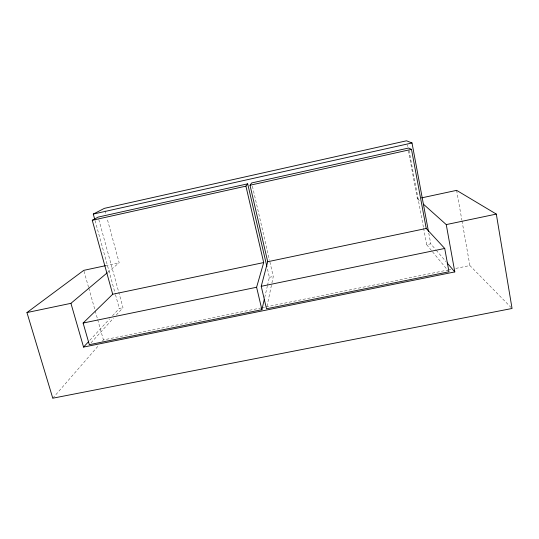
<?xml version="1.0" encoding="UTF-8"?>
<svg xmlns="http://www.w3.org/2000/svg" width="539" height="539" viewBox="0 0 539 539"><rect width="100%" height="100%" fill="white"/><g stroke="black" fill="none" stroke-linecap="round" stroke-linejoin="round"><path stroke-width="0.4" stroke-dasharray="2.69 2.02" d="M267.014 306.347L271.744 283.77M271.912 282.962L273.266 276.507L269.695 261.051M264.703 297.555L267.317 286.222M267.506 285.414L269.372 277.315L267.472 269.116M52.782 398.206L99.014 344.994M102.316 341.187L103.421 339.92L261.065 307.924M91.01 342.824L113.459 318.158M116.269 315.072L123 307.675L118.782 292.306M89.797 340.331L109.646 318.872M112.483 315.807L119.287 308.443L123 307.675M107.773 272.35L119.18 262.756L107.018 218.1M105.496 265.693L119.18 262.756M408.353 150.597L417.375 198.776L419.827 198.251M269.372 277.315L273.266 276.507M423.593 228.172L426.686 244.693L430.769 243.844L435.68 249.584M261.887 307.756L265.188 307.089M266.017 306.92L447.592 270.066M448.421 269.898L450.894 269.399M455.846 268.388L469.88 265.545L512.05 308.476M417.375 198.776L419.78 200.926M436.226 250.224L446.063 261.705M426.686 244.693L431.995 251.14M432.521 251.787L448.441 271.144M83.99 271.164L88.564 287.341M88.794 288.149L94.965 309.992M95.194 310.801L97.478 318.893M97.707 319.701L103.421 339.92M95.053 220.518L115.279 293.903M115.501 294.712L119.287 308.443M98.799 219.528L118.56 291.498M105.031 210.789L105.913 214.037M252.414 186.204L269.507 260.236M428.768 233.091L430.769 243.844M409.067 150.516L423.438 227.343M407.282 144.876L407.585 146.514M456.621 190.355L461.862 220.101M462.011 220.923L469.88 265.545"/><path stroke-width="0.81" d="M266.899 266.657L247.684 183.833L245.919 186.144L263.699 262.567L112.705 294.247L83.121 323.043L89.326 344.677L261.9 309.703L264.332 299.179M261.233 286.303L267.715 261.725L250.008 185.241L251.659 182.95L408.602 148.036L411.486 149.37L426.228 228.462L444.722 248.452L448.974 271.784L266.509 308.766L261.233 286.303L444.722 248.452M261.9 309.703L256.598 287.26L263.699 262.567M107.14 272.882L70.932 303.329L83.565 347.082L88.665 341.564M421.464 197.901L456.621 190.355L496.311 214.091L512.05 308.476L52.782 398.206L26.95 312.559L83.761 270.356L105.496 265.693M112.705 294.247L92.263 220.283L98.132 217.102L247.684 183.833M94.608 218.908L93.274 214.071L104.371 208.357L406.514 140.794L412.012 142.97L428.458 231.44M93.274 214.071L412.012 142.97M92.263 220.283L245.919 186.144M250.008 185.241L411.486 149.37M267.715 261.725L426.228 228.462M26.95 312.559L70.932 303.329M423.384 204.146L446.252 224.595L496.311 214.091M83.121 323.043L256.598 287.26M83.565 347.082L454.801 271.912L446.252 224.595M447.154 262.978L454.801 271.912"/></g></svg>
